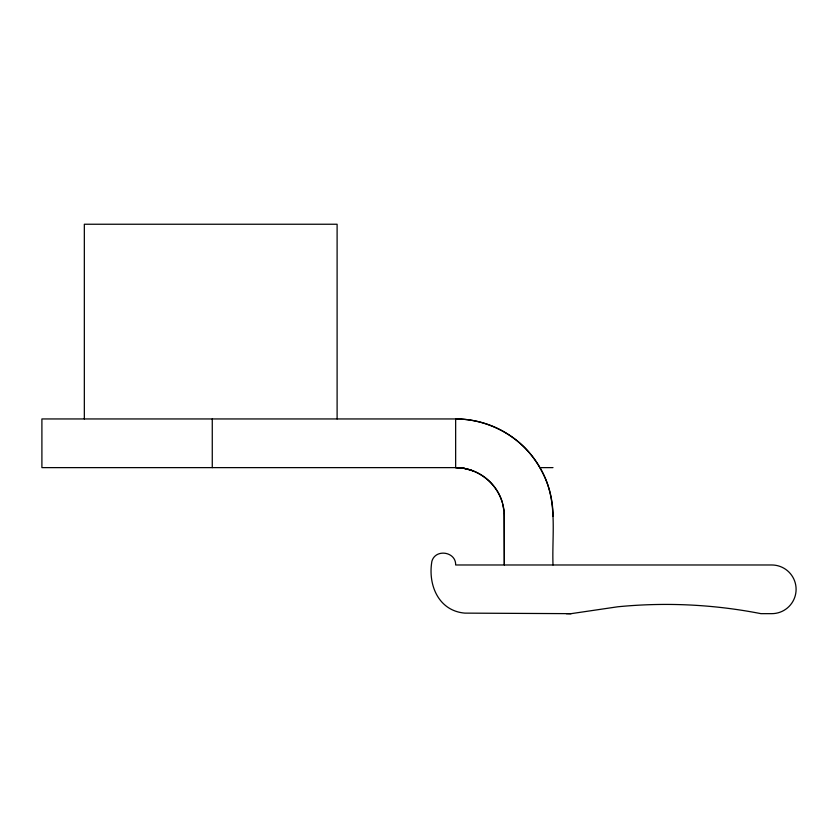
<?xml version="1.0" encoding="UTF-8"?>
<svg xmlns="http://www.w3.org/2000/svg" width="838" height="838" viewBox="0 0 838 838"><rect width="100%" height="100%" fill="white"/><g stroke="black" fill="none" stroke-linecap="round" stroke-linejoin="round"><path stroke-width="1.26" d="M502.339 502.528C496.505 482.311 476.686 467.499 455.652 467.625L41.9 467.625L41.9 418.948L455.652 418.948C481.211 419 506.382 429.444 524.494 447.461C533.502 456.542 540.52 467.363 545.601 479.043C556.956 506.121 551.959 536.488 553.007 564.98M539.965 467.625L553.007 467.625M571.118 613.657L464.849 613.123C438.515 610.902 427.747 584.809 431.905 561.23C435.561 548.429 456.123 551.676 455.652 564.98L771.767 564.98A24.333 24.333 0 0 1 796.1 589.313A24.333 24.333 0 0 1 771.767 613.657L760.946 613.657A493.393 493.393 0 0 0 617.816 606.775L570.406 613.762L566.237 613.657M553.007 516.302A97.355 97.355 0 0 0 455.652 418.948L455.652 467.625L464.535 468.442M464.105 468.369L473.114 470.862M502.591 503.774L504.078 511.274M504.078 512.552L504.329 564.98L504.329 516.302A48.677 48.677 0 0 0 455.652 467.625M337.106 418.948L337.106 224.238L84.334 224.238L84.334 418.948M212.265 418.948L212.265 467.625"/></g></svg>
